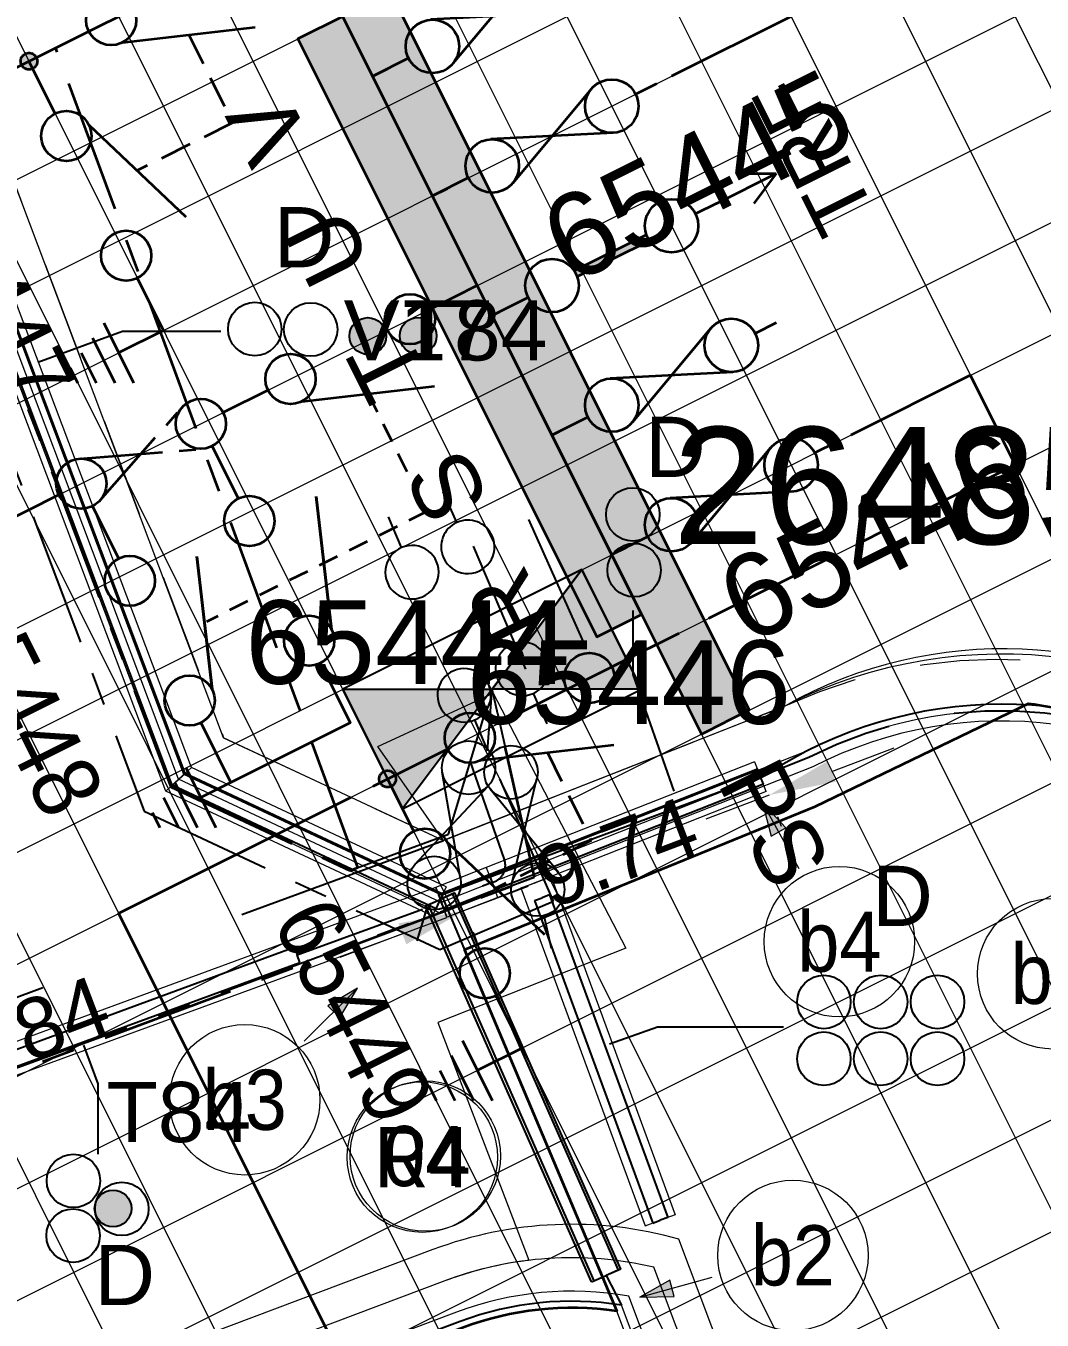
# Model space of a CAD drawing. Header units: metres. Extents: x 310735 to 311241, y 6267063 to 6267603.
# Drawn here: x 310971.11 to 311001.53, y 6267326.91 to 6267365.62 of the extents above; entities that cross this region are included whole.
import ezdxf
from ezdxf.enums import TextEntityAlignment as Align

# ---------------------------------------------------------------- set-up
doc = ezdxf.new("R2010")
doc.units = ezdxf.units.M
for name, pattern in [('Cable Exist UG', [7, 4, -1, 1, -1]), ('CENTERX2', [4, 2.5, -0.5, 0.5, -0.5]), ('Dash', [5, 3, -2]), ('DASHED', [19.05, 12.7, -6.35]), ('IE Trench LV', [6, 4, -2])]:
    doc.linetypes.add(name, pattern=pattern)
doc.layers.get('0').update_dxf_attribs({"color": 6})
for name, color, linetype, lineweight in [('_User Dimensions', 140, 'Continuous', 13), ('_User Miscellaneous1', 30, 'Continuous', 13), ('_User Miscellaneous4', 151, 'Continuous', 13), ('_User_HV_Exist', 1, 'Continuous', 35), ('_User_LV_Exist', 5, 'Continuous', 35), ('Cadastre Developer_SP_EXT', 98, 'Continuous', 15), ('Cadastre Roads_SP_NEW', 214, 'Continuous', 15), ('Mains_HV_EXT', 13, 'Continuous', 25), ('Mains_LV_EXT', 163, 'Continuous', 25)]:
    doc.layers.add(name, color=color, linetype=linetype, lineweight=lineweight)
doc.layers.add('_User Miscellaneous12', color=252, linetype='Continuous', lineweight=13, plot=False, transparency=0.5)
doc.layers.add('_User Miscellaneous8', color=181, linetype='Continuous', lineweight=13, transparency=0.5)
for name, color, linetype in [('Duct_SP_EXT', 30, 'Continuous'), ('Duct_SP_NEW', 2, 'Continuous'), ('Equip_HV_EXT', 7, 'Continuous'), ('Equip_LV_EXT', 7, 'Continuous'), ('Mains_HV_New_V17', 2, 'Cable x'), ('Mains_LV_New_T94', 2, 'Cable o'), ('Sub_SP_EXT', 7, 'Continuous'), ('Trench_SP_EXT', 7, 'Continuous'), ('Trench_SP_NEW', 2, 'Continuous'), ('UG_Details_SP_MISC', 7, 'Continuous')]:
    doc.layers.add(name, color=color, linetype=linetype)
doc.layers.add('UNKNOWN_FEATURES', color=1, linetype='DASHED', plot=False)
doc.styles.add('ARIAL', font='arial.ttf', dxfattribs={"height": 2})
doc.styles.add('ieISOCP', font='arial.ttf', dxfattribs={"height": 1.5})
doc.styles.get("Standard").update_dxf_attribs({"font": 'arial.ttf'})
doc.styles.add('SWG_LABEL', font='arial.ttf')
doc.styles.add('SWITCH_LABEL', font='arial.ttf', dxfattribs={"height": 2})
doc.linetypes.add('Cable 1', pattern='A,5,-0.3,["//",Standard,S=1.35,R=0,X=0,Y=-0.65],-1.2', length=6.5)
doc.linetypes.add('Cable New UG', pattern='A,5.5,-0.01,["X",Standard,S=1.8,R=0,X=0,Y=-0.94],-1.7', length=7.21)
doc.linetypes.add('Cable o', pattern='A,3.5,-0.01,["O",Standard,S=1.25,R=0,X=0,Y=-0.63],-1.36', length=4.87)
doc.linetypes.add('Cable x', pattern='A,4.5,-0.01,["X",Standard,S=1.25,R=0,X=0,Y=-0.65],-1.2', length=5.71)
doc.linetypes.add('IE Trench HV', pattern='A,4,-0.4,["/",Standard,S=2,R=0,X=0.25,Y=-1],-1.6', length=6)
doc.dimstyles.new('1.8mm_1_1000', dxfattribs={"dimtxt": 1.8, "dimasz": 2, "dimexe": 1, "dimexo": 3, "dimgap": 0.5, "dimtad": 0, "dimtoh": 1, "dimlfac": -1, "dimzin": 12, "dimdsep": 46, "dimtxsty": 'Standard', "dimcen": 1, "dimclrd": 256, "dimclre": 256, "dimclrt": 256, "dimazin": 3, "dimtfac": 1, "dimtmove": 0, "dimatfit": 3, "dimfxl": 1, "dimtolj": 1, "dimtzin": 0, "dimlwd": -1, "dimlwe": -1, "dimarcsym": 0})

# ---------------------------------------------------------------- blocks, each defined once
blk = doc.blocks.new('*U350')
at = {"ltscale": 10}
h = blk.add_hatch(color=256, dxfattribs=at)
h.dxf.hatch_style = 1
h.paths.add_polyline_path([(4.472, 0), (0, 0), (2.683, 3.578)])
h.paths.add_polyline_path([(-2.683, -3.578), (-4.472, 0), (0, 0)])
blk.add_line((2.683, 3.578), (-2.683, -3.578))
blk.add_lwpolyline([(-2.683, -3.578), (4.472, 0), (2.683, 3.578), (-4.472, 0)], close=True)
at = {"ltscale": 10, "flags": 128}
for points in [[(4.472, 0), (0, 0), (2.683, 3.578)], [(-2.683, -3.578), (-4.472, 0), (0, 0)]]:
    blk.add_lwpolyline(points, close=True, dxfattribs=at)
at = {"flags": 8}
blk.add_attdef('ASSET_NUM', text='', height=2.5, dxfattribs=at).set_placement((0, 5), align=Align.MIDDLE_CENTER)
for tag, flags, p in [('STREET_CODE', 9, (1.5, 0)), ('OPERATING_VOLTAGE', 9, (1.5, -0.4)), ('NO_PHASES', 9, (1.5, -0.2)), ('ORIENTATION', 9, (1.5, -0.6)), ('OWNED_BY', 9, (1.5, -0.8)), ('OPERATED_BY', 9, (1.5, -1)), ('MAINTAINED_BY', 9, (1.5, -1.2)), ('SECONDARY_VOLTAGE', 9, (1.5, -1.6)), ('CONSTRUCTED_VOLTAGE', 9, (1.5, -1.4)), ('STATE', 9, (1.5, -1.8)), ('PARENT', 9, (1.5, -2)), ('SUBSTATION_TYPE', 9, (1.5, -2.2)), ('USAGE', 9, (1.5, -2.4)), ('SUBURB', 9, (1.5, -2.8)), ('LEGEND', 9, (1.5, -2.6)), ('STREETNAME', 9, (1.5, -3)), ('LOCATION', 9, (1.5, -3.2)), ('NOTES', 9, (1.5, -3.4)), ('Z', 1, (1.5, -3.6))]:
    blk.add_attdef(tag, text='', height=0.2, dxfattribs=dict(flags=flags)).set_placement(p, align=Align.MIDDLE_LEFT)
blk = doc.blocks.new('DUCT_EXT')
blk.add_circle((0, 0.8), 0.8)
at = {"flags": 1}
blk.add_attdef('Z', (0, 0), '', height=0.2, dxfattribs=at)
at = {"flags": 9}
for tag, p in [('DUCT_CODE', (0, 0)), ('XSECT_TYPE', (0, -0.2)), ('FB_REFERENCE', (0, -0.4)), ('STATE', (0, -0.6)), ('NOTES', (0, -0.8))]:
    blk.add_attdef(tag, text='', height=0.2, dxfattribs=at).set_placement(p, align=Align.MIDDLE_LEFT)
blk = doc.blocks.new('LV_UG_DFUSE_CLOSED_EXT')
for points in [[(5.04, 0.726), (2.156, -0.717)], [(5.049, -0.707), (2.156, 0.717)], [(1, 0), (0, 0)], [(6.2, 0.013), (7.2, 0.013)]]:
    blk.add_lwpolyline(points)
for centre in [(1.8, 0), (5.4, 0.011)]:
    blk.add_circle(centre, 0.8)
at = {"flags": 9}
for tag, p in [('ACTUAL_STATUS', (0, 0)), ('CONSTRUCTED_VOLTAGE', (0, -0.2)), ('NO_PHASES', (0, -0.4)), ('OPERATING_VOLTAGE', (0, -0.6)), ('ORIENTATION', (0, -0.8)), ('STATE', (0, -1)), ('SWITCH_TYPE', (0, -1.2)), ('USAGE', (0, -1.4)), ('NOTES', (0, -1.6))]:
    blk.add_attdef(tag, text='', height=0.2, dxfattribs=at).set_placement(p, align=Align.MIDDLE_LEFT)
at = {"flags": 1}
blk.add_attdef('Z', (0, 0), '', height=0.2, dxfattribs=at)
blk = doc.blocks.new('SWG_HOLEC_SU_EXT')
blk.add_line((1.8, -2), (5.8, -2))
for points in [[(1.8, -0.8, 1), (1.8, 0.8, 1)], [(5.8, -0.8, 1), (5.8, 0.8, 1)]]:
    blk.add_lwpolyline(points, format="xyb", close=True)
for points in [[(1, 0), (0, 0)], [(6.6, 0), (7.6, 0)]]:
    blk.add_lwpolyline(points)
at = {"style": 'SWITCH_LABEL', "flags": 8}
blk.add_attdef('ASSET_NUM', text='', height=2.5, rotation=179.9544, dxfattribs=at).set_placement((-2.4, 0), align=Align.MIDDLE_LEFT)
at = {"flags": 1}
blk.add_attdef('Z', (0, 0), '', height=0.2, dxfattribs=at)
at = {"flags": 9}
for tag, p in [('ACTUAL_STATUS', (0, -0.4)), ('CONSTRUCTED_VOLTAGE', (0, -0.6)), ('NO_PHASES', (0, -0.8)), ('OPERATING_VOLTAGE', (0, -1)), ('ORIENTATION', (0, -1.2)), ('OWNED_BY', (0, -1.4)), ('PARENT', (0, -1.6)), ('STATE', (0, -1.8)), ('SWITCH_TYPE', (0, -2)), ('USAGE', (0, -2.2)), ('LOCATION', (0, -2.4)), ('STREETNAME', (0, -2.6)), ('SUBURB', (0, -2.8)), ('NOTES', (0, -3))]:
    blk.add_attdef(tag, text='', height=0.2, dxfattribs=at).set_placement(p, align=Align.MIDDLE_LEFT)
at = {"style": 'SWITCH_LABEL', "flags": 9}
blk.add_attdef('STREET_CODE', text='', height=0.2, dxfattribs=at).set_placement((0, -0.2), align=Align.MIDDLE_LEFT)
blk = doc.blocks.new('CABLE_LARGE_EXT')
h = blk.add_hatch(color=256)
edge = h.paths.add_edge_path()
edge.add_arc((0, 0.55), 0.55, 0, 360)
blk.add_circle((0, 0.55), 0.55)
at = {"flags": 1}
blk.add_attdef('Z', (0, 0), '', height=0.2, dxfattribs=at)
at = {"flags": 9}
for tag, p in [('COND_CODE', (0, 0)), ('STATE', (0, -0.4)), ('FB_REFERENCE', (0, -0.2)), ('XSECT_SIZE', (0, -0.6)), ('NOTES', (0, -0.8))]:
    blk.add_attdef(tag, text='', height=0.2, dxfattribs=at).set_placement(p, align=Align.MIDDLE_LEFT)
blk = doc.blocks.new('SUB GRID')
at = {"transparency": 33554559}
for p, q in [((-15, 50), (-15, -50)), ((-12, 50), (-12, -50)), ((-9, 50), (-9, -50)), ((-6, 50), (-6, -50)), ((-3, 50), (-3, -50)), ((0, 50), (0, -50)), ((0, 50), (0, -50)), ((3, 50), (3, -50)), ((6, 50), (6, -50)), ((9, 50), (9, -50)), ((12, 50), (12, -50)), ((15, 50), (15, -50)), ((18, 50), (18, -50)), ((21, 50), (21, -50)), ((24, 50), (24, -50)), ((27, 50), (27, -50)), ((-50, 21), (50, 21)), ((-50, 18), (50, 18)), ((-50, 15), (50, 15)), ((-50, 12), (50, 12)), ((-50, 9), (50, 9)), ((-50, 6), (50, 6)), ((-50, 3), (50, 3)), ((-50, 0), (50, 0)), ((-50, 0), (50, 0)), ((-50, -3), (50, -3)), ((-50, -6), (50, -6)), ((-50, -9), (50, -9)), ((-50, -12), (50, -12)), ((-50, -15), (50, -15)), ((-50, -18), (50, -18)), ((-50, -21), (50, -21)), ((-50, -24), (50, -24))]:
    blk.add_line(p, q, dxfattribs=at)
blk = doc.blocks.new('*U358')
at = {"layer": '_User_LV_Exist'}
blk.add_line((7.5, 0), (6.8, 0), dxfattribs=at)
at = {"layer": '_User_LV_Exist', "flags": 128}
for points in [[(5.68, -0.733), (2.317, 0.735)], [(5.68, 0.733), (2.317, -0.735)]]:
    blk.add_lwpolyline(points, dxfattribs=at)
at = {"layer": '_User_LV_Exist'}
blk.add_lwpolyline([(1.2, 0), (0, 0)], dxfattribs=at)
for centre in [(2, 0), (6, 0)]:
    blk.add_circle(centre, 0.8, dxfattribs=at)
blk = doc.blocks.new('*U357')
at = {"layer": '_User_LV_Exist'}
h = blk.add_hatch(color=256, dxfattribs=at)
h.dxf.hatch_style = 1
h.set_gradient(color1=(0, 0, 255), color2=(0, 0, 255), tint=1)
h.paths.add_polyline_path([(5.206, -0.1, -0.031342), (5.2, 0, -0.031342), (5.206, 0.1), (2.794, 0.1, -0.031342), (2.8, 0, -0.031342), (2.794, -0.1)])
for p, q in [((8.5, 0.5), (9.5, 0)), ((2.775, 0.1), (5.225, 0.1)), ((7.5, 0), (6.8, 0)), ((7.5, 0), (9.5, 0)), ((9.5, 0), (8.5, -0.5)), ((2.775, -0.1), (5.225, -0.1))]:
    blk.add_line(p, q, dxfattribs=at)
blk.add_lwpolyline([(1.2, 0), (0, 0)], dxfattribs=at)
for centre in [(2, 0), (6, 0)]:
    blk.add_circle(centre, 0.8, dxfattribs=at)
at = {"layer": '_User_LV_Exist', "insert": (10.75, 0), "char_height": 1.8, "attachment_point": 5, "rotation": 90}
blk.add_mtext('TRF', dxfattribs=at)
blk = doc.blocks.new('SWG_FUSE_NEW')
at = {"linetype": 'CENTERX2'}
for p, q in [((1.031, 0.695), (4.469, -0.695)), ((1.031, -0.695), (4.469, 0.695))]:
    blk.add_line(p, q, dxfattribs=at)
for centre in [(0.75, 0), (4.75, 0)]:
    blk.add_circle(centre, 0.75)
blk = doc.blocks.new('*U361')
at = {"layer": '_User_HV_Exist', "linetype": 'Dash', "ltscale": 0.2}
for p, q in [((4.371, 1.434), (4.371, 5.371)), ((4.371, 5.371), (11.75, 5.371))]:
    blk.add_line(p, q, dxfattribs=at)
at = {"layer": '_User_HV_Exist'}
for p, q in [((6.25, 0.75), (2.491, 2.118)), ((17.5, 0.75), (18.5, 0)), ((0, 0), (1.5, 0)), ((7, 0), (8.5, 0)), ((14, 0), (18.5, 0)), ((18.5, 0), (17.5, -0.75))]:
    blk.add_line(p, q, dxfattribs=at)
for centre in [(2.25, 0), (6.25, 0)]:
    blk.add_circle(centre, 0.75, dxfattribs=at)
at = {"layer": '_User_HV_Exist', "linetype": 'CENTERX2', "rotation": 180}
blk.add_blockref('SWG_FUSE_NEW', (14, 0), dxfattribs=at)
at = {"layer": '_User_HV_Exist'}
blk.add_text('TRF', height=2.5, rotation=89.9826, dxfattribs=at).set_placement((21.515, -0.055), align=Align.MIDDLE_CENTER)
blk = doc.blocks.new('SWG_SIE_ES_NEW')
for p, q in [((2.5, 0.75), (6.259, 2.118)), ((8, -1.5), (10, -1.5)), ((8.25, -2), (9.75, -2)), ((8.5, -2.5), (9.5, -2.5)), ((8.75, -3), (9.25, -3))]:
    blk.add_line(p, q)
blk.add_lwpolyline([(1.75, 0), (0, 0)])
at = {"flags": 128}
blk.add_lwpolyline([(7.25, 0), (9, 0), (9, -1.5)], dxfattribs=at)
for centre in [(2.5, 0), (6.5, 0)]:
    blk.add_circle(centre, 0.75)
at = {"flags": 1}
blk.add_attdef('Z', (0.121, -0.013), '', height=0.2, dxfattribs=at)
at = {"style": 'SWITCH_LABEL', "flags": 9}
blk.add_attdef('STREET_CODE', text='', height=0.2, dxfattribs=at).set_placement((0.121, -0.213), align=Align.MIDDLE_LEFT)
at = {"flags": 9}
for tag, p in [('ORIENTATION', (0.121, -0.413)), ('USAGE', (0.121, -0.813)), ('PARENT', (0.121, -0.613)), ('SUBURB', (0.121, -1.013)), ('STREETNAME', (0.121, -1.213)), ('LOCATION', (0.121, -1.413)), ('NOTES', (0.121, -1.613)), ('OWNED_BY', (0.11, -1.824)), ('OPERATED_BY', (0.103, -2.047)), ('MAINTAINED_BY', (0.102, -2.253))]:
    blk.add_attdef(tag, text='', height=0.2, dxfattribs=at).set_placement(p, align=Align.MIDDLE_LEFT)
at = {"style": 'ARIAL', "width": 0.9, "flags": 8}
blk.add_attdef('ASSET_NUM', text='', height=2, dxfattribs=at).set_placement((5.75, -4.5), align=Align.MIDDLE_CENTER)
blk = doc.blocks.new('SWG_SIE_SU_NEW')
at = {"linetype": 'CENTERX2'}
h = blk.add_hatch(color=256, dxfattribs=at)
h.dxf.hatch_style = 1
edge = h.paths.add_edge_path()
edge.add_arc((9, 0), 0.25, 0, 360)
at = {"linetype": 'Continuous'}
blk.add_line((6.25, 0.75), (2.491, 2.118), dxfattribs=at)
at = {"linetype": 'CENTERX2'}
for p, q in [((0, 0), (1.5, 0)), ((7, 0), (10, 0))]:
    blk.add_line(p, q, dxfattribs=at)
at = {"linetype": 'DASHED', "ltscale": 0.075}
blk.add_lwpolyline([(4.371, 1.434), (4.371, 4.371), (7.566, 4.371)], dxfattribs=at)
for centre in [(2.25, 0), (6.25, 0)]:
    blk.add_circle(centre, 0.75)
at = {"linetype": 'CENTERX2'}
blk.add_circle((9, 0), 0.25, dxfattribs=at)
at = {"flags": 8}
blk.add_attdef('ASSET_NUM', text='', height=2, rotation=180, dxfattribs=at).set_placement((-3, 0.012), align=Align.MIDDLE_LEFT)
at = {"flags": 1}
blk.add_attdef('Z', (0, 0), '', height=0.2, dxfattribs=at)
at = {"style": 'SWITCH_LABEL', "flags": 9}
blk.add_attdef('STREET_CODE', text='', height=0.2, dxfattribs=at).set_placement((0, 0), align=Align.MIDDLE_LEFT)
at = {"flags": 9}
for tag, p in [('ORIENTATION', (0, -0.2)), ('PARENT', (0, -0.4)), ('SUBURB', (0, -0.8)), ('USAGE', (0, -0.6)), ('STREETNAME', (0, -1)), ('LOCATION', (0, -1.2)), ('OWNED_BY', (-0.003, -1.619)), ('NOTES', (0, -1.4)), ('OPERATED_BY', (-0.009, -1.841)), ('MAINTAINED_BY', (-0.011, -2.048))]:
    blk.add_attdef(tag, text='', height=0.2, dxfattribs=at).set_placement(p, align=Align.MIDDLE_LEFT)
blk = doc.blocks.new('*U425')
h = blk.add_hatch(color=256)
h.dxf.hatch_style = 1
h.paths.add_polyline_path([(-3.553, -1.225), (-3.684, -0.742), (-4.584, -1.246)])
blk.add_line((-4.584, -1.246), (-2.412, -0.656))
at = {"flags": 128}
blk.add_lwpolyline([(-3.553, -1.225), (-3.684, -0.742), (-4.584, -1.246), (-3.553, -1.225)], dxfattribs=at)
blk.add_circle((0, 0), 2.25)
at = {"width": 0.9}
blk.add_attdef('CODE', text='', height=1.8, dxfattribs=at).set_placement((0, 0), align=Align.MIDDLE_CENTER)
at = {"flags": 1}
blk.add_attdef('Z', (0, 0), '', height=0.2, dxfattribs=at)
blk = doc.blocks.new('*U393')
blk.add_circle((0, 0), 2.25)
at = {"width": 0.9}
blk.add_attdef('CODE', text='', height=1.8, dxfattribs=at).set_placement((0, 0), align=Align.MIDDLE_CENTER)
at = {"flags": 1}
blk.add_attdef('Z', (0, 0), '', height=0.2, dxfattribs=at)
blk = doc.blocks.new('*U427')
h = blk.add_hatch(color=256)
h.dxf.hatch_style = 1
h.paths.add_polyline_path([(2.49, 2.815), (2.842, 2.459), (3.377, 3.34)])
blk.add_line((3.377, 3.34), (1.777, 1.758))
at = {"flags": 128}
blk.add_lwpolyline([(2.49, 2.815), (2.842, 2.459), (3.377, 3.34), (2.49, 2.815)], dxfattribs=at)
blk.add_circle((0, 0), 2.25)
at = {"width": 0.9}
blk.add_attdef('CODE', text='', height=1.8, dxfattribs=at).set_placement((0, 0), align=Align.MIDDLE_CENTER)
at = {"flags": 1}
blk.add_attdef('Z', (0, 0), '', height=0.2, dxfattribs=at)
blk = doc.blocks.new('*U394')
blk.add_circle((0, 0), 2.25)
at = {"width": 0.9}
blk.add_attdef('CODE', text='', height=1.8, dxfattribs=at).set_placement((0, 0), align=Align.MIDDLE_CENTER)
at = {"flags": 1}
blk.add_attdef('Z', (0, 0), '', height=0.2, dxfattribs=at)
blk = doc.blocks.new('*D428')
at = {"layer": '_User Dimensions', "transparency": 16777216}
for p, q in [((310995.234, 6267343.323), (310997.105, 6267344.031)), ((310993.363, 6267342.616), (310991.459, 6267341.895)), ((310993.608, 6267341.969), (310993.717, 6267341.68)), ((310984.253, 6267339.17), (310986.157, 6267339.89)), ((310982.382, 6267338.462), (310980.512, 6267337.754)), ((310984.498, 6267338.523), (310984.607, 6267338.234))]:
    blk.add_line(p, q, dxfattribs=at)
at = {"layer": '_User Dimensions', "linetype": 'IE Trench LV', "transparency": 16777216}
for points in [[(310995.116, 6267343.635), (310995.352, 6267343.011), (310993.363, 6267342.616)], [(310982.264, 6267338.774), (310982.5, 6267338.15), (310984.253, 6267339.17)]]:
    blk.add_solid(points, dxfattribs=at)
at = {"layer": '_User Dimensions', "linetype": 'IE Trench LV', "transparency": 16777216, "insert": (310988.808, 6267340.893), "char_height": 1.8, "attachment_point": 5, "rotation": 20.719}
blk.add_mtext('\\A1;9.74', dxfattribs=at)
blk = doc.blocks.new('*U448')
h = blk.add_hatch(color=256)
h.dxf.hatch_style = 1
h.paths.add_polyline_path([(-2.039, 3.157), (-1.602, 3.4), (-2.306, 4.153)])
blk.add_line((-2.306, 4.153), (-1.213, 2.186))
at = {"flags": 128}
blk.add_lwpolyline([(-2.039, 3.157), (-1.602, 3.4), (-2.306, 4.153), (-2.039, 3.157)], dxfattribs=at)
blk.add_circle((0, 0), 2.25)
at = {"width": 0.9}
blk.add_attdef('CODE', text='', height=1.8, dxfattribs=at).set_placement((0, 0), align=Align.MIDDLE_CENTER)
at = {"flags": 1}
blk.add_attdef('Z', (0, 0), '', height=0.2, dxfattribs=at)

msp = doc.modelspace()

# ---------------------------------------------------------------- hatches: boundary and pattern name
at = {"layer": '_User_HV_Exist'}
h = msp.add_hatch(color=256, dxfattribs=at)
h.dxf.hatch_style = 1
h.paths.add_polyline_path([(310979.346, 6267371.987), (310977.915, 6267371.272), (310991.332, 6267344.439), (310992.763, 6267345.155)])
at = {"layer": '_User_LV_Exist'}
h = msp.add_hatch(color=256, dxfattribs=at)
h.dxf.hatch_style = 1
h.paths.add_polyline_path([(310980.598, 6267365.905), (310979.257, 6267365.234), (310988.201, 6267347.346), (310989.543, 6267348.017)])

# ---------------------------------------------------------------- linework, layer by layer
at = {"layer": '_User Dimensions', "flags": 128}
msp.add_lwpolyline([(311035.039, 6267330.84), (311024.75, 6267326.966), (311022.036, 6267327.167), (311013.567, 6267331.887, 0.618592), (310993.845, 6267345.287), (310983.608, 6267341.255), (310981.643, 6267344.067), (310985.097, 6267345.662)], format="xyb", dxfattribs=at)
at = {"layer": '_User Miscellaneous1'}
for p, q in [((310976.066, 6267343.437), (310969.225, 6267361.557)), ((310975.306, 6267342.732), (310968.327, 6267361.218)), ((310976.066, 6267343.437), (310975.686, 6267343.084)), ((310983.693, 6267339.869), (310976.066, 6267343.437)), ((310992.923, 6267343.612), (310984.891, 6267340.449)), ((310992.923, 6267343.612), (310993.098, 6267343.165)), ((310975.306, 6267342.732), (310975.686, 6267343.084)), ((310993.274, 6267342.718), (310993.098, 6267343.165)), ((310983.286, 6267339), (310975.306, 6267342.732)), ((310993.274, 6267342.718), (310985.243, 6267339.556)), ((310984.891, 6267340.449), (310983.375, 6267339.852)), ((310984.891, 6267340.449), (310985.067, 6267340.002)), ((310985.243, 6267339.556), (310985.067, 6267340.002)), ((310985.931, 6267339.839), (310986.382, 6267340.004)), ((310986.832, 6267340.17), (310986.382, 6267340.004)), ((310986.832, 6267340.17), (310990.549, 6267330.061)), ((310960.107, 6267331.331), (310983.386, 6267339.856)), ((310983.375, 6267339.852), (310983.551, 6267339.406)), ((310983.386, 6267339.856), (310983.551, 6267339.406)), ((310983.693, 6267339.869), (310983.489, 6267339.434)), ((310985.243, 6267339.556), (310983.727, 6267338.959)), ((310985.931, 6267339.839), (310989.648, 6267329.73)), ((310983.286, 6267339), (310983.489, 6267339.434)), ((310983.727, 6267338.959), (310983.551, 6267339.406)), ((310983.716, 6267338.955), (310983.551, 6267339.406)), ((310960.437, 6267330.43), (310983.716, 6267338.955)), ((310989.648, 6267329.73), (310990.098, 6267329.895)), ((310990.549, 6267330.061), (310990.098, 6267329.895))]:
    msp.add_line(p, q, dxfattribs=at)
at = {"layer": '_User Miscellaneous12', "flags": 128}
msp.add_lwpolyline([(310934.572, 6267211.55), (310927.44, 6267230.486), (311101.789, 6267296.136), (311065.118, 6267342.166), (311024.75, 6267326.966), (311022.036, 6267327.167), (311013.567, 6267331.887, 0.238839), (311010.017, 6267343.087, 0.310833), (310993.845, 6267345.287), (310983.6, 6267341.252), (310977.031, 6267344.332), (310969.827, 6267363.414)], format="xyb", dxfattribs=at)
at = {"layer": '_User Miscellaneous12', "color": 6, "flags": 128}
msp.add_lwpolyline([(310932.981, 6267210.951), (310925.25, 6267231.478), (311099.004, 6267296.903), (311064.559, 6267340.139), (311024.998, 6267325.242), (311021.536, 6267325.5), (311011.64, 6267331.014, 0.265321), (311008.837, 6267341.862, 0.311426), (310994.543, 6267343.735), (310983.541, 6267339.402), (310975.685, 6267343.086), (310968.237, 6267362.814)], format="xyb", dxfattribs=at)
at = {"layer": '_User Miscellaneous12', "color": 4, "flags": 128}
msp.add_lwpolyline([(310933.168, 6267211.022), (310925.507, 6267231.361), (311099.332, 6267296.813), (311064.625, 6267340.377), (311024.969, 6267325.445), (311021.595, 6267325.696), (311011.874, 6267331.113, 0.261827), (311008.976, 6267342.006, 0.311355), (310994.461, 6267343.917), (310983.548, 6267339.619), (310975.843, 6267343.233), (310968.424, 6267362.885)], format="xyb", dxfattribs=at)
at = {"layer": '_User Miscellaneous12', "color": 5, "flags": 128}
msp.add_lwpolyline([(310932.7, 6267210.845), (310924.863, 6267231.653), (311098.512, 6267297.039), (311064.461, 6267339.781), (311025.042, 6267324.938), (311021.448, 6267325.205), (311011.287, 6267330.868, 0.270788), (311008.629, 6267341.646, 0.311535), (310994.667, 6267343.461), (310983.531, 6267339.075), (310975.447, 6267342.866), (310967.956, 6267362.708)], format="xyb", dxfattribs=at)
for points in [[(310990.655, 6267329.333, 0.16003), (310983.297, 6267329.018), (310944.924, 6267314.57), (310967.196, 6267255.439), (310974.079, 6267252.322), (311009, 6267265.471), (311012.117, 6267272.354)], [(310989.161, 6267327.625, 0.134572), (310984.002, 6267327.146), (310947.501, 6267313.403), (310968.776, 6267256.919), (310974.15, 6267254.485), (311007.519, 6267267.05), (311009.953, 6267272.424)]]:
    msp.add_lwpolyline(points, format="xyb", close=True, dxfattribs=at)
at = {"layer": '_User Miscellaneous12', "color": 1, "flags": 128}
msp.add_lwpolyline([(310989.903, 6267328.494, 0.148247), (310983.65, 6267328.082), (310946.212, 6267313.986), (310967.986, 6267256.179), (310974.115, 6267253.403), (311008.26, 6267266.26), (311011.035, 6267272.389)], format="xyb", close=True, dxfattribs=at)
at = {"layer": '_User Miscellaneous12', "color": 6, "flags": 128}
msp.add_lwpolyline([(310988.941, 6267327.358, 0.13002), (310984.108, 6267326.865), (310947.887, 6267313.228), (310969.013, 6267257.141), (310974.16, 6267254.81), (311007.297, 6267267.287), (311009.629, 6267272.435)], format="xyb", close=True, dxfattribs=at)
at = {"layer": '_User Miscellaneous12', "color": 4, "flags": 128}
msp.add_lwpolyline([(310988.795, 6267327.178, 0.126852), (310984.178, 6267326.678), (310948.145, 6267313.111), (310969.171, 6267257.289), (310974.167, 6267255.026), (311007.149, 6267267.445), (311009.412, 6267272.442)], format="xyb", close=True, dxfattribs=at)
at = {"layer": '_User_HV_Exist'}
for p, q in [((310979.346, 6267371.987), (310992.763, 6267345.155)), ((310977.915, 6267371.272), (310991.332, 6267344.439)), ((310980.263, 6267347.569), (310979.806, 6267351.543)), ((310976.685, 6267345.781), (310976.228, 6267349.754)), ((310979.928, 6267346.563), (310980.822, 6267344.774)), ((310992.763, 6267345.155), (310992.047, 6267344.797)), ((310980.822, 6267344.774), (310976.35, 6267342.538)), ((310976.35, 6267344.774), (310977.244, 6267342.986)), ((310991.332, 6267344.439), (310992.047, 6267344.797)), ((310975.903, 6267343.433), (310976.797, 6267341.644)), ((310975.567, 6267342.986), (310976.238, 6267341.644)), ((310975.232, 6267342.538), (310975.679, 6267341.644)), ((310974.896, 6267342.091), (310975.12, 6267341.644))]:
    msp.add_line(p, q, dxfattribs=at)
at = {"layer": '_User_HV_Exist', "linetype": 'CENTERX2'}
for p, q in [((310976.685, 6267353.048), (310977.468, 6267351.483)), ((310973.108, 6267351.259), (310973.89, 6267349.694))]:
    msp.add_line(p, q, dxfattribs=at)
at = {"layer": '_User_HV_Exist', "flags": 128}
for points in [[(310976.685, 6267353.048), (310977.468, 6267351.483)], [(310973.108, 6267351.259), (310973.89, 6267349.694)], [(310979.806, 6267351.543), (310980.263, 6267347.569)], [(310976.228, 6267349.754), (310976.685, 6267345.781)], [(310979.928, 6267346.563), (310980.822, 6267344.774), (310976.35, 6267342.538)], [(310976.35, 6267344.774), (310977.244, 6267342.986)], [(310975.903, 6267343.433), (310976.797, 6267341.644)], [(310975.567, 6267342.986), (310976.238, 6267341.644)], [(310975.232, 6267342.538), (310975.679, 6267341.644)], [(310974.896, 6267342.091), (310975.12, 6267341.644)]]:
    msp.add_lwpolyline(points, dxfattribs=at)
at = {"layer": '_User_HV_Exist', "linetype": 'Cable New UG', "flags": 128}
msp.add_lwpolyline([(310980.839, 6267342.547), (310973.89, 6267339.072), (310977.915, 6267331.023), (310981.61, 6267323.633), (310942.357, 6267308.902), (310907.325, 6267295.707), (310905.128, 6267290.856), (310924.195, 6267240.236), (310933.553, 6267243.761), (310938.211, 6267230.555)], dxfattribs=at)
at = {"layer": '_User_HV_Exist'}
for centre in [(310977.803, 6267350.812), (310974.226, 6267349.023), (310979.592, 6267347.234), (310976.014, 6267345.445)]:
    msp.add_circle(centre, 0.75, dxfattribs=at)
at = {"layer": '_User_LV_Exist'}
for p, q in [((310981.493, 6267364.116), (310981.94, 6267364.34)), ((310983.282, 6267360.539), (310983.729, 6267360.762)), ((310985.071, 6267356.961), (310985.518, 6267357.185)), ((310986.859, 6267353.383), (310987.307, 6267353.607)), ((310988.648, 6267349.806), (310989.095, 6267350.029))]:
    msp.add_line(p, q, dxfattribs=at)
at = {"layer": '_User_LV_Exist', "linetype": 'Cable Exist UG'}
for points in [[(310959.225, 6267385.836), (310959.532, 6267385.025), (310959.532, 6267385.025), (310975.448, 6267342.864), (310980.806, 6267340.358), (310981.052, 6267340.449), (310972.007, 6267364.964), (310989.99, 6267373.955), (310994.015, 6267365.905), (310989.99, 6267363.893)], [(310934.148, 6267320.637), (310934.148, 6267320.637), (310934.148, 6267320.637), (310986.339, 6267340.155), (310986.339, 6267340.155), (310986.339, 6267340.155), (310985.297, 6267344.776), (311000.723, 6267352.489), (310999.381, 6267355.172), (310995.356, 6267353.16)]]:
    msp.add_lwpolyline(points, dxfattribs=at)
at = {"layer": '_User_LV_Exist'}
msp.add_lwpolyline([(310989.543, 6267348.017), (310980.598, 6267365.905), (310979.257, 6267365.234), (310988.201, 6267347.346)], close=True, dxfattribs=at)
at = {"layer": '_User_LV_Exist', "linetype": 'Cable 1', "flags": 128}
msp.add_lwpolyline([(311006.337, 6267343.24, 0.134811), (311001.109, 6267345.342), (310994.722, 6267342.263), (310984.237, 6267337.987), (310988.795, 6267327.178, 0.126852), (310984.178, 6267326.678), (310973.405, 6267322.622), (310970.737, 6267319.311), (310965.026, 6267317.24), (310964.468, 6267318.721)], format="xyb", dxfattribs=at)
at = {"layer": 'Cadastre Developer_SP_EXT', "linetype": 'Dash'}
msp.add_lwpolyline([(310961.091, 6267386.555), (310977.031, 6267344.332), (310983.608, 6267341.255), (310993.845, 6267345.287), (310993.845, 6267345.287, -0.286713), (311010.05, 6267343.145), (311010.05, 6267343.145), (311080.937, 6267369.838), (311051.551, 6267410.144), (311036.211, 6267401.499), (311028.97, 6267412.141), (310961.091, 6267386.555)], format="xyb", close=True, dxfattribs=at)
at = {"layer": 'Cadastre Roads_SP_NEW', "linetype": 'Dash'}
msp.add_arc((311000.737, 6267333.983), 13, 230.3177, 350.7229, dxfattribs=at)
at = {"layer": 'Duct_SP_EXT'}
for p, q in [((310975.496, 6267342.908), (310968.551, 6267361.302)), ((310975.876, 6267343.26), (310969.001, 6267361.472)), ((310975.496, 6267342.908), (310975.686, 6267343.084)), ((310975.876, 6267343.26), (310975.686, 6267343.084)), ((310983.591, 6267339.652), (310975.876, 6267343.26)), ((310993.011, 6267343.388), (310984.979, 6267340.226)), ((310993.011, 6267343.388), (310993.098, 6267343.165)), ((310993.186, 6267342.942), (310993.098, 6267343.165)), ((310983.388, 6267339.217), (310975.496, 6267342.908)), ((310993.186, 6267342.942), (310985.155, 6267339.779)), ((310984.979, 6267340.226), (310983.463, 6267339.629)), ((310984.979, 6267340.226), (310985.067, 6267340.002)), ((310985.155, 6267339.779), (310985.067, 6267340.002)), ((310983.463, 6267339.629), (310983.551, 6267339.406)), ((310983.591, 6267339.652), (310983.489, 6267339.434)), ((310985.155, 6267339.779), (310983.639, 6267339.182)), ((310986.337, 6267339.464), (310986.562, 6267339.546)), ((310986.788, 6267339.629), (310986.562, 6267339.546)), ((310986.788, 6267339.629), (310990.324, 6267329.978)), ((310983.388, 6267339.217), (310983.489, 6267339.434)), ((310983.639, 6267339.182), (310983.551, 6267339.406)), ((310986.337, 6267339.464), (310989.873, 6267329.813)), ((310963.16, 6267332.194), (310979.145, 6267338.062)), ((310979.145, 6267338.062), (310979.228, 6267337.836)), ((310963.326, 6267331.744), (310979.311, 6267337.611)), ((310979.311, 6267337.611), (310979.228, 6267337.836)), ((310989.873, 6267329.813), (310990.098, 6267329.895)), ((310990.324, 6267329.978), (310990.098, 6267329.895))]:
    msp.add_line(p, q, dxfattribs=at)
for points in [[(310976.952, 6267356.486), (310974.001, 6267356.486), (310971.467, 6267355.556)], [(310989.282, 6267348.14), (310989.279, 6267346.224), (310990.501, 6267342.73)], [(310993.788, 6267335.672), (310990.016, 6267335.672), (310988.579, 6267335.167)], [(310973.274, 6267331.869), (310973.274, 6267333.977), (310972.853, 6267335.138)]]:
    msp.add_lwpolyline(points, dxfattribs=at)
at = {"layer": 'Duct_SP_NEW'}
for p, q in [((310983.883, 6267339.654), (310983.517, 6267339.493)), ((310983.883, 6267339.654), (310988.844, 6267328.406)), ((310983.151, 6267339.332), (310983.517, 6267339.493)), ((310983.151, 6267339.332), (310988.112, 6267328.083)), ((310988.844, 6267328.406), (310988.478, 6267328.244)), ((310988.112, 6267328.083), (310988.478, 6267328.244))]:
    msp.add_line(p, q, dxfattribs=at)
at = {"layer": 'Mains_HV_EXT', "linetype": 'Cable Exist UG'}
msp.add_lwpolyline([(310958.116, 6267431.005), (310956.893, 6267429.414), (310954.745, 6267428.638), (310954.745, 6267428.638), (310946.364, 6267425.484), (310951.976, 6267410.549), (310951.976, 6267410.549, -0.114328), (310952.123, 6267406.224), (310952.123, 6267406.224), (310952.093, 6267406.069), (310952.079, 6267405.912), (310952.079, 6267405.912, 0.10612), (310952.86, 6267399.586), (310952.86, 6267399.586), (310952.876, 6267399.538), (310958.187, 6267385.749), (310958.97, 6267383.68), (310958.97, 6267383.68), (310974.656, 6267342.131), (310983.507, 6267337.991), (310986.908, 6267339.438), (310984.934, 6267343.942), (310985.071, 6267345.781)], format="xyb", dxfattribs=at)
at = {"layer": 'Mains_HV_New_V17', "color": 2, "linetype": 'Cable New UG', "lineweight": 0, "flags": 128}
msp.add_lwpolyline([(310984.967, 6267345.912), (310989.066, 6267338.031), (310983.438, 6267335.815), (310986.169, 6267328.698, 0.060256), (310983.65, 6267328.082), (310941.158, 6267312.084), (310904.809, 6267298.392), (310901.45, 6267290.975), (310922.87, 6267234.108), (310927.954, 6267230.252), (310932.306, 6267218.7), (310933.805, 6267219.265)], format="xyb", dxfattribs=at)
at = {"layer": 'Mains_LV_EXT', "linetype": 'Cable Exist UG'}
for points in [[(310959.225, 6267385.836), (310959.532, 6267385.025), (310959.532, 6267385.025), (310975.448, 6267342.864), (310980.806, 6267340.358), (310983.764, 6267341.45), (310985.071, 6267345.781)], [(310931.816, 6267319.736), (310934.064, 6267318.533), (310934.064, 6267318.533), (310962.662, 6267329.322), (310963.809, 6267331.869), (310986.339, 6267340.155), (310985.071, 6267345.781)]]:
    msp.add_lwpolyline(points, dxfattribs=at)
at = {"layer": 'Mains_LV_New_T94', "color": 2, "linetype": 'Cable 1', "flags": 128}
msp.add_lwpolyline([(311008.455, 6267342.452, 0.296834), (310994.461, 6267343.917), (310993.098, 6267343.165), (310983.548, 6267339.619), (310988.795, 6267327.178, 0.126852), (310984.178, 6267326.678), (310962.631, 6267318.565)], format="xyb", dxfattribs=at)
at = {"layer": 'Trench_SP_EXT', "linetype": 'Cable Exist UG'}
msp.add_lwpolyline([(310984.405, 6267343.643), (310985.43, 6267340.692), (310985.43, 6267340.692, -0.450647), (310985.067, 6267340.002), (310985.067, 6267340.002), (310984.779, 6267339.889)], format="xyb", dxfattribs=at)
msp.add_lwpolyline([(310979.228, 6267337.836), (310983.551, 6267339.406)], dxfattribs=at)
at = {"layer": 'Trench_SP_NEW', "linetype": 'IE Trench LV', "flags": 128}
msp.add_lwpolyline([(311008.262, 6267342.351, 0.295193), (310994.543, 6267343.735), (310993.098, 6267343.165)], format="xyb", dxfattribs=at)
at = {"layer": 'Trench_SP_NEW', "linetype": 'IE Trench HV', "flags": 128}
msp.add_lwpolyline([(310988.478, 6267328.244), (310988.941, 6267327.358, 0.130014), (310984.108, 6267326.866), (310982.622, 6267326.306), (310950.133, 6267314.074)], format="xyb", dxfattribs=at)
at = {"layer": 'UG_Details_SP_MISC'}
for p, q in [((310983.956, 6267339.687), (310983.517, 6267339.493)), ((310988.917, 6267328.438), (310983.956, 6267339.687)), ((310983.077, 6267339.299), (310983.517, 6267339.493)), ((310988.039, 6267328.051), (310983.077, 6267339.299)), ((310988.917, 6267328.438), (310988.478, 6267328.244)), ((310988.039, 6267328.051), (310988.478, 6267328.244))]:
    msp.add_line(p, q, dxfattribs=at)
at = {"layer": 'UNKNOWN_FEATURES'}
msp.add_lwpolyline([(310959.697, 6267332.478), (310983.609, 6267341.255)], dxfattribs=at)

# ---------------------------------------------------------------- block references
at = {"layer": '_User Miscellaneous1'}
ref = msp.add_blockref('*U350', (310985.071, 6267345.781), dxfattribs=at)
ref.add_attrib('ASSET_NUM', '26485', dxfattribs={"layer": '0', "height": 3.5}).set_placement((310997.273, 6267349.073), align=Align.BOTTOM_CENTER)
at = {"layer": '_User Miscellaneous12', "rotation": 26.56505116943415}
msp.add_blockref('SUB GRID', (310980.598, 6267345.781), dxfattribs=at)
at = {"layer": '_User Miscellaneous4', "transparency": 33554687}
msp.add_blockref('*U394', (310983.065, 6267331.817), dxfattribs=at).add_auto_attribs({'CODE': '04'})
at = {"layer": '_User Miscellaneous8', "color": 7, "transparency": 33554687}
for name, p, values in [('*U448', (310995.461, 6267338.23), {'CODE': 'b4'}), ('*U427', (311001.844, 6267337.268), {'CODE': 'b5'}), ('*U427', (310977.665, 6267333.5), {'CODE': 'b3'}), ('*U393', (310982.979, 6267331.784), {'CODE': 'R4'}), ('*U425', (310994.069, 6267328.846), {'CODE': 'b2'})]:
    msp.add_blockref(name, p, dxfattribs=at).add_auto_attribs(values)
at = {"layer": '_User_HV_Exist', "linetype": 'CENTERX2'}
ref = msp.add_blockref('SWG_SIE_SU_NEW', (310979.257, 6267368.589), dxfattribs=dict(at, rotation=206.5650511697862))
ref.add_attrib('ASSET_NUM', '65444', dxfattribs={"layer": '0', "height": 2.5, "rotation": 26.5194, "style": 'SWG_LABEL'}).set_placement((310981.409, 6267369.651), align=Align.MIDDLE_LEFT)
ref = msp.add_blockref('SWG_SIE_ES_NEW', (310971.207, 6267364.564), dxfattribs=dict(at, rotation=296.5650511697863))
ref.add_attrib('ASSET_NUM', '65447', dxfattribs={"layer": '0', "height": 2, "rotation": 296.5651, "style": 'ARIAL', "width": 0.9}).set_placement((310970.201, 6267357.632), align=Align.MIDDLE_CENTER)
ref = msp.add_blockref('*U361', (310984.623, 6267357.855), dxfattribs=dict(at, rotation=206.5650511697862))
ref.add_attrib('ASSET_NUM', '65445', dxfattribs={"layer": '0', "height": 2.5, "rotation": 26.5194, "style": 'SWG_LABEL'}).set_placement((310986.859, 6267358.973), align=Align.MIDDLE_LEFT)
ref = msp.add_blockref('SWG_SIE_SU_NEW', (310989.99, 6267347.122), dxfattribs=dict(at, rotation=206.5650511697862))
ref.add_attrib('ASSET_NUM', '65446', dxfattribs={"layer": '0', "height": 2.5, "rotation": 26.5194, "style": 'SWG_LABEL'}).set_placement((310992.142, 6267348.185), align=Align.MIDDLE_LEFT)
ref = msp.add_blockref('SWG_SIE_ES_NEW', (310981.94, 6267343.097), dxfattribs=dict(at, rotation=296.5650511697863))
ref.add_attrib('ASSET_NUM', '65449', dxfattribs={"layer": '0', "height": 2, "rotation": 296.5651, "style": 'ARIAL', "width": 0.9}).set_placement((310980.934, 6267336.166), align=Align.MIDDLE_CENTER)
at = {"layer": '_User_LV_Exist', "rotation": 26.56505116912333}
for name, p in [('*U358', (310981.493, 6267364.116)), ('*U358', (310983.282, 6267360.539)), ('*U357', (310985.071, 6267356.961)), ('*U358', (310986.859, 6267353.383)), ('*U358', (310988.648, 6267349.806))]:
    msp.add_blockref(name, p, dxfattribs=at)
at = {"layer": 'Duct_SP_EXT'}
for name, p in [('DUCT_EXT', (310977.963, 6267355.754)), ('DUCT_EXT', (310979.636, 6267355.742)), ('CABLE_LARGE_EXT', (310981.348, 6267355.796)), ('CABLE_LARGE_EXT', (310982.855, 6267355.8)), ('DUCT_EXT', (310994.997, 6267335.627)), ('DUCT_EXT', (310996.697, 6267335.627)), ('DUCT_EXT', (310998.397, 6267335.627)), ('DUCT_EXT', (310994.997, 6267333.928)), ('DUCT_EXT', (310996.697, 6267333.928)), ('DUCT_EXT', (310998.397, 6267333.928)), ('DUCT_EXT', (310972.537, 6267330.274)), ('DUCT_EXT', (310973.985, 6267329.436)), ('DUCT_EXT', (310972.526, 6267328.637))]:
    msp.add_blockref(name, p, dxfattribs=at)
for name, p, rotation in [('DUCT_EXT', (310989.28, 6267351.81), 179.8914986449283), ('DUCT_EXT', (310989.319, 6267350.142), 179.8914986449283), ('CABLE_LARGE_EXT', (310973.172, 6267330.249), 269.9999999999998)]:
    msp.add_blockref(name, p, dxfattribs=dict(at, rotation=rotation))
at = {"layer": 'Equip_HV_EXT'}
ref = msp.add_blockref('SWG_HOLEC_SU_EXT', (310986.705, 6267344.744), dxfattribs=dict(at, rotation=114.0580782751067))
ref.add_attrib('ASSET_NUM', '65446', dxfattribs={"layer": '0', "height": 2.5, "style": 'SWITCH_LABEL'}).set_placement((310984.306, 6267345.994), align=Align.MIDDLE_LEFT)
ref = msp.add_blockref('SWG_HOLEC_SU_EXT', (310984.934, 6267343.942), dxfattribs=dict(at, rotation=112.9810126271534))
ref.add_attrib('ASSET_NUM', '65444', dxfattribs={"layer": '0', "height": 2.5, "style": 'SWITCH_LABEL'}).set_placement((310982.535, 6267345.192), align=Align.BOTTOM_CENTER)
at = {"layer": 'Equip_LV_EXT'}
for p, rotation in [((310984.882, 6267345.156), 253.21698371373), ((310985.235, 6267345.053), 282.7080759664136)]:
    msp.add_blockref('LV_UG_DFUSE_CLOSED_EXT', p, dxfattribs=dict(at, rotation=rotation))
at = {"layer": 'Sub_SP_EXT'}
ref = msp.add_blockref('*U350', (310985.071, 6267345.781), dxfattribs=at)
ref.add_attrib('ASSET_NUM', '26485', dxfattribs={"layer": '0', "height": 3.5}).set_placement((310997.273, 6267349.073), align=Align.BOTTOM_CENTER)

# ---------------------------------------------------------------- texts
at = {"layer": '_User_HV_Exist', "insert": (310970.397, 6267348.934), "char_height": 2, "attachment_point": 1, "rotation": 296.5651, "style": 'ieISOCP'}
msp.add_mtext_dynamic_manual_height_columns('{\\W0.9;65448}', width=11.87969, gutter_width=7.5, heights=[0], dxfattribs=at)
at = {"layer": '_User_HV_Exist', "insert": (310992.673, 6267343.433), "char_height": 2, "attachment_point": 4, "rotation": 296.5651}
msp.add_mtext('PS', dxfattribs=at)
at = {"layer": '_User_LV_Exist', "char_height": 2, "attachment_point": 5, "rotation": 116.5651, "style": 'ARIAL'}
for s, insert in [('V', (310978.362, 6267362.551)), ('U', (310980.151, 6267358.973)), ('T', (310981.94, 6267355.396)), ('S', (310983.729, 6267351.818)), ('R', (310985.518, 6267348.24))]:
    msp.add_mtext(s, dxfattribs=dict(at, insert=insert))
at = {"layer": 'Duct_SP_EXT'}
for s, p in [('D', (310978.532, 6267358.403)), ('V17', (310980.624, 6267355.614)), ('T84', (310982.39, 6267355.614)), ('D', (310996.444, 6267338.699)), ('T84', (310973.525, 6267332.233)), ('D', (310973.163, 6267327.36))]:
    msp.add_text(s, height=1.8, dxfattribs=at).set_placement(p)
msp.add_text('D', height=1.8, rotation=359.8915, dxfattribs=at).set_placement((310989.642, 6267352.132))
at = {"layer": 'Mains_LV_EXT'}
msp.add_text('T84', height=1.8, rotation=20.7461, dxfattribs=at).set_placement((310969.744, 6267334.051))

# ---------------------------------------------------------------- dimensions: what is measured, and where the dimension line sits
at = {"layer": '_User Dimensions', "linetype": 'IE Trench LV'}
dim = msp.add_aligned_dim(p1=(310992.547, 6267344.775), p2=(310983.436, 6267341.328), distance=2.308, dimstyle='1.8mm_1_1000', dxfattribs=at)
dim.commit()
dim.dimension.update_dxf_attribs({"geometry": '*D428', "text_midpoint": (310988.808, 6267340.893)})

doc.saveas('drawing.dxf')
